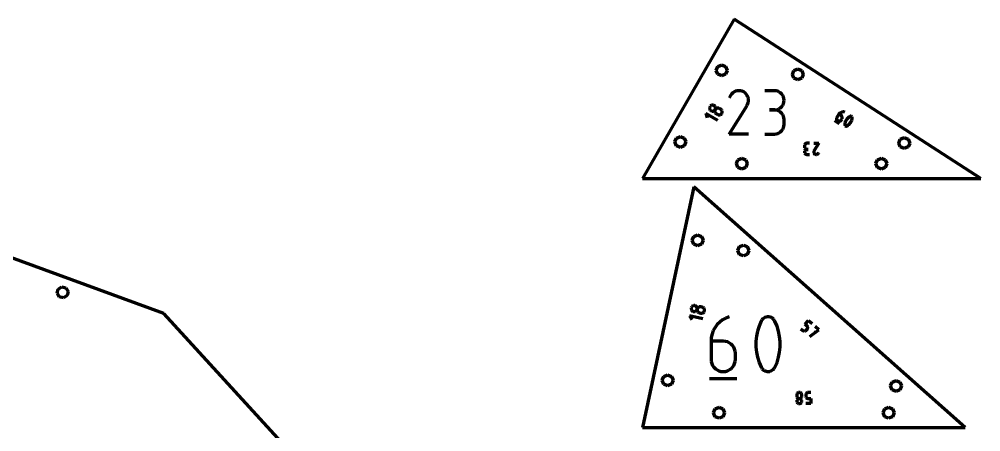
# Model space of a CAD drawing. Header units: inches. Extents: x -100 to 100, y -100 to -26.
# Drawn here: x 85.26 to 99.5, y -91.17 to -85.06 of the extents above; entities that cross this region are included whole.
import ezdxf

# ---------------------------------------------------------------- set-up
doc = ezdxf.new("R2010")
doc.units = ezdxf.units.IN
doc.header["$MEASUREMENT"] = 0
for name, color, linetype, lineweight in [('annotation', 7, 'Continuous', 0), ('boundary', 7, 'Continuous', 0), ('hole', 7, 'Continuous', 0)]:
    doc.layers.add(name, color=color, linetype=linetype, lineweight=lineweight)

msp = doc.modelspace()

# ---------------------------------------------------------------- linework, layer by layer
at = {"layer": 'annotation', "color": 1, "lineweight": 70}
for p, q in [((95.870323, -86.128777), (95.848181, -86.138982)), ((95.893807, -86.122476), (95.870323, -86.128777)), ((95.918091, -86.120221), (95.893807, -86.122476)), ((95.942633, -86.122153), (95.918091, -86.120221)), ((95.96689, -86.128412), (95.942633, -86.122153)), ((95.99032, -86.13914), (95.96689, -86.128412)), ((96.444815, -86.120951), (96.302203, -86.120951)), ((96.470464, -86.123253), (96.444815, -86.120951)), ((96.494598, -86.129888), (96.470464, -86.123253)), ((96.516818, -86.140447), (96.494598, -86.129888)), ((95.79523, -86.191617), (95.776503, -86.227542)), ((95.810092, -86.170543), (95.79523, -86.191617)), ((95.827923, -86.152951), (95.810092, -86.170543)), ((95.848181, -86.138982), (95.827923, -86.152951)), ((96.011275, -86.15402), (95.99032, -86.13914)), ((95.99032, -86.13914), (95.99032, -86.13914)), ((96.028796, -86.171877), (96.011275, -86.15402)), ((96.042727, -86.192162), (96.028796, -86.171877)), ((96.052912, -86.214328), (96.042727, -86.192162)), ((96.059195, -86.237829), (96.052912, -86.214328)), ((96.06142, -86.262117), (96.059195, -86.237829)), ((96.059432, -86.286644), (96.06142, -86.262117)), ((96.53672, -86.154522), (96.516818, -86.140447)), ((96.553904, -86.171705), (96.53672, -86.154522)), ((96.567968, -86.191589), (96.553904, -86.171705)), ((96.57851, -86.213765), (96.567968, -86.191589)), ((96.58513, -86.237825), (96.57851, -86.213765)), ((96.587426, -86.263361), (96.58513, -86.237825)), ((96.58513, -86.289017), (96.587426, -86.263361)), ((96.587426, -86.263361), (96.587426, -86.263361)), ((95.485764, -86.37119), (95.485158, -86.378888)), ((95.485158, -86.378888), (95.485871, -86.38651)), ((95.487734, -86.363589), (95.485764, -86.37119)), ((95.485871, -86.38651), (95.487854, -86.393881)), ((95.491118, -86.35626), (95.487734, -86.363589)), ((95.487854, -86.393881), (95.49106, -86.400827)), ((95.49106, -86.400827), (95.495441, -86.407174)), ((95.495755, -86.349652), (95.491118, -86.35626)), ((95.491118, -86.35626), (95.491118, -86.35626)), ((95.495441, -86.407174), (95.50095, -86.412747)), ((95.501337, -86.344129), (95.495755, -86.349652)), ((95.50095, -86.412747), (95.507539, -86.417372)), ((95.507689, -86.339738), (95.501337, -86.344129)), ((95.514637, -86.336524), (95.507689, -86.339738)), ((95.522007, -86.334536), (95.514637, -86.336524)), ((95.529623, -86.333818), (95.522007, -86.334536)), ((95.537312, -86.334417), (95.529623, -86.333818)), ((95.544898, -86.33638), (95.537312, -86.334417)), ((95.552208, -86.339753), (95.544898, -86.33638)), ((95.552166, -86.417443), (95.558521, -86.413054)), ((95.552208, -86.339753), (95.552208, -86.339753)), ((95.558829, -86.344397), (95.552208, -86.339753)), ((95.558521, -86.413054), (95.564102, -86.407534)), ((95.564363, -86.349986), (95.558829, -86.344397)), ((95.563384, -86.415859), (95.562782, -86.423559)), ((95.565354, -86.408258), (95.563384, -86.415859)), ((95.564102, -86.407534), (95.568738, -86.400929)), ((95.568762, -86.356345), (95.564363, -86.349986)), ((95.568738, -86.400929), (95.565354, -86.408258)), ((95.568738, -86.400929), (95.57212, -86.393602)), ((95.573374, -86.394321), (95.568738, -86.400929)), ((95.568738, -86.400929), (95.568738, -86.400929)), ((95.568738, -86.400929), (95.568738, -86.400929)), ((95.571981, -86.3633), (95.568762, -86.356345)), ((95.573973, -86.370677), (95.571981, -86.3633)), ((95.57212, -86.393602), (95.574089, -86.386002)), ((95.578956, -86.388798), (95.573374, -86.394321)), ((95.574691, -86.378303), (95.573973, -86.370677)), ((95.574089, -86.386002), (95.574691, -86.378303)), ((95.58531, -86.384407), (95.578956, -86.388798)), ((95.592262, -86.381196), (95.58531, -86.384407)), ((95.599639, -86.379212), (95.592262, -86.381196)), ((95.607267, -86.378501), (95.599639, -86.379212)), ((95.614973, -86.37911), (95.607267, -86.378501)), ((95.622584, -86.381087), (95.614973, -86.37911)), ((95.629926, -86.384479), (95.622584, -86.381087)), ((95.64926, -86.395605), (95.629926, -86.384479)), ((95.629926, -86.384479), (95.629926, -86.384479)), ((95.655877, -86.400247), (95.64926, -86.395605)), ((95.661401, -86.40583), (95.655877, -86.400247)), ((95.665786, -86.412181), (95.661401, -86.40583)), ((95.668987, -86.419126), (95.665786, -86.412181)), ((95.7761, -86.762427), (96.039656, -86.338136)), ((96.039656, -86.338136), (96.039971, -86.337746)), ((96.039656, -86.338136), (96.039656, -86.338136)), ((96.039971, -86.337746), (96.040273, -86.337353)), ((96.040273, -86.337353), (96.040564, -86.336953)), ((96.040564, -86.336953), (96.040847, -86.336543)), ((96.040847, -86.336543), (96.041122, -86.33612)), ((96.041122, -86.33612), (96.041392, -86.33568)), ((96.041392, -86.33568), (96.041659, -86.335221)), ((96.041659, -86.335221), (96.041926, -86.334738)), ((96.041926, -86.334738), (96.042193, -86.334229)), ((96.042193, -86.334229), (96.053075, -86.310864)), ((96.042193, -86.334229), (96.042193, -86.334229)), ((96.053075, -86.310864), (96.059432, -86.286644)), ((96.444815, -86.406174), (96.373408, -86.406174)), ((96.373408, -86.406174), (96.444815, -86.406174)), ((96.444815, -86.406174), (96.470464, -86.403871)), ((96.470464, -86.408476), (96.444815, -86.406174)), ((96.444815, -86.406174), (96.444815, -86.406174)), ((96.470464, -86.403871), (96.494598, -86.397233)), ((96.494598, -86.415111), (96.470464, -86.408476)), ((96.494598, -86.397233), (96.516818, -86.386663)), ((96.516818, -86.42567), (96.494598, -86.415111)), ((96.516818, -86.386663), (96.53672, -86.372568)), ((96.53672, -86.372568), (96.553904, -86.35535)), ((96.553904, -86.35535), (96.567968, -86.335416)), ((96.567968, -86.335416), (96.57851, -86.31317)), ((96.57851, -86.31317), (96.58513, -86.289017)), ((95.605626, -86.561058), (95.430856, -86.46048)), ((95.430856, -86.46048), (95.447361, -86.521699)), ((95.507539, -86.417372), (95.507539, -86.417372)), ((95.507539, -86.417372), (95.514881, -86.420764)), ((95.514881, -86.420764), (95.522494, -86.42274)), ((95.522494, -86.42274), (95.530202, -86.423349)), ((95.530202, -86.423349), (95.537833, -86.422638)), ((95.537833, -86.422638), (95.545212, -86.420654)), ((95.545212, -86.420654), (95.552166, -86.417443)), ((95.562782, -86.423559), (95.563499, -86.431184)), ((95.563499, -86.431184), (95.565491, -86.43856)), ((95.565491, -86.43856), (95.568709, -86.445513)), ((95.568709, -86.445513), (95.573107, -86.45187)), ((95.573107, -86.45187), (95.578639, -86.457456)), ((95.578639, -86.457456), (95.585257, -86.462098)), ((95.585257, -86.462098), (95.60459, -86.473225)), ((95.60459, -86.473225), (95.60459, -86.473225)), ((95.60459, -86.473225), (95.611929, -86.476614)), ((95.611929, -86.476614), (95.619532, -86.478585)), ((95.619532, -86.478585), (95.627225, -86.479185)), ((95.627225, -86.479185), (95.634839, -86.478464)), ((95.634839, -86.478464), (95.6422, -86.476469)), ((95.6422, -86.476469), (95.649136, -86.473249)), ((95.649136, -86.473249), (95.655477, -86.468851)), ((95.655477, -86.468851), (95.661048, -86.463325)), ((95.661048, -86.463325), (95.66568, -86.456718)), ((95.66568, -86.456718), (95.669066, -86.449394)), ((95.66568, -86.456718), (95.66568, -86.456718)), ((95.670961, -86.426493), (95.668987, -86.419126)), ((95.669066, -86.449394), (95.671045, -86.4418)), ((95.671661, -86.434108), (95.670961, -86.426493)), ((95.671045, -86.4418), (95.671661, -86.434108)), ((96.53672, -86.439745), (96.516818, -86.42567)), ((96.553904, -86.456929), (96.53672, -86.439745)), ((96.567968, -86.476812), (96.553904, -86.456929)), ((96.57851, -86.498988), (96.567968, -86.476812)), ((96.58513, -86.523048), (96.57851, -86.498988)), ((96.587426, -86.548584), (96.58513, -86.523048)), ((96.587426, -86.619991), (96.587426, -86.548584)), ((96.587426, -86.548584), (96.587426, -86.548584)), ((97.365624, -86.528424), (97.364798, -86.534754)), ((97.364798, -86.534754), (97.365064, -86.541075)), ((97.365064, -86.541075), (97.36639, -86.547242)), ((97.367574, -86.522231), (97.365624, -86.528424)), ((97.36639, -86.547242), (97.368746, -86.55311)), ((97.37068, -86.516319), (97.367574, -86.522231)), ((97.368746, -86.55311), (97.372098, -86.558534)), ((97.400693, -86.469826), (97.37068, -86.516319)), ((97.37068, -86.516319), (97.37068, -86.516319)), ((97.407484, -86.460815), (97.400693, -86.469826)), ((97.431755, -86.489878), (97.400693, -86.469826)), ((97.415356, -86.453027), (97.407484, -86.460815)), ((97.424152, -86.446519), (97.415356, -86.453027)), ((97.433715, -86.441351), (97.424152, -86.446519)), ((97.428698, -86.561688), (97.432805, -86.556423)), ((97.43702, -86.493983), (97.431755, -86.489878)), ((97.432805, -86.556423), (97.442794, -86.540949)), ((97.443889, -86.437582), (97.433715, -86.441351)), ((97.441349, -86.498814), (97.43702, -86.493983)), ((97.44471, -86.504229), (97.441349, -86.498814)), ((97.442794, -86.540949), (97.4459, -86.535041)), ((97.442794, -86.540949), (97.442794, -86.540949)), ((97.454518, -86.435269), (97.443889, -86.437582)), ((97.447072, -86.510084), (97.44471, -86.504229)), ((97.4459, -86.535041), (97.447848, -86.528857)), ((97.448403, -86.516236), (97.447072, -86.510084)), ((97.447848, -86.528857), (97.448673, -86.522541)), ((97.448673, -86.522541), (97.448403, -86.516236)), ((97.465444, -86.434471), (97.454518, -86.435269)), ((97.476512, -86.435247), (97.465444, -86.434471)), ((97.487564, -86.437655), (97.476512, -86.435247)), ((97.487564, -86.437655), (97.487564, -86.437655)), ((97.505953, -86.558254), (97.498641, -86.572523)), ((97.514637, -86.544803), (97.505953, -86.558254)), ((97.524625, -86.532272), (97.514637, -86.544803)), ((97.535852, -86.520765), (97.524625, -86.532272)), ((97.548249, -86.510385), (97.535852, -86.520765)), ((97.561751, -86.501237), (97.548249, -86.510385)), ((97.565495, -86.4994), (97.561751, -86.501237)), ((97.561751, -86.501237), (97.561751, -86.501237)), ((97.569398, -86.498294), (97.565495, -86.4994)), ((97.573368, -86.497895), (97.569398, -86.498294)), ((97.577315, -86.498181), (97.573368, -86.497895)), ((97.581148, -86.499128), (97.577315, -86.498181)), ((97.584778, -86.500712), (97.581148, -86.499128)), ((97.583756, -86.570513), (97.589616, -86.555524)), ((97.588114, -86.50291), (97.584778, -86.500712)), ((97.591064, -86.5057), (97.588114, -86.50291)), ((97.589616, -86.555524), (97.593963, -86.53992)), ((97.59354, -86.509057), (97.591064, -86.5057)), ((97.594369, -86.510526), (97.59354, -86.509057)), ((97.59354, -86.509057), (97.59354, -86.509057)), ((97.593963, -86.53992), (97.596732, -86.523806)), ((97.595084, -86.51206), (97.594369, -86.510526)), ((97.595683, -86.51365), (97.595084, -86.51206)), ((97.596164, -86.515285), (97.595683, -86.51365)), ((97.596525, -86.516956), (97.596164, -86.515285)), ((97.596765, -86.518654), (97.596525, -86.516956)), ((97.596732, -86.523806), (97.59687, -86.522089)), ((97.596732, -86.523806), (97.596732, -86.523806)), ((97.59688, -86.520368), (97.596765, -86.518654)), ((97.59687, -86.522089), (97.59688, -86.520368)), ((96.553904, -86.711663), (96.567968, -86.691781)), ((96.567968, -86.691781), (96.57851, -86.669603)), ((96.57851, -86.669603), (96.58513, -86.645538)), ((96.58513, -86.645538), (96.587426, -86.619991)), ((97.335427, -86.562391), (97.405368, -86.60754)), ((97.372098, -86.558534), (97.376416, -86.563369)), ((97.376416, -86.563369), (97.381668, -86.567469)), ((97.381668, -86.567469), (97.381668, -86.567469)), ((97.381668, -86.567469), (97.387578, -86.570574)), ((97.387578, -86.570574), (97.393768, -86.572522)), ((97.393768, -86.572522), (97.400093, -86.573346)), ((97.400093, -86.573346), (97.406409, -86.573075)), ((97.406409, -86.573075), (97.412571, -86.571743)), ((97.412571, -86.571743), (97.418437, -86.569379)), ((97.418437, -86.569379), (97.42386, -86.566018)), ((97.42386, -86.566018), (97.428698, -86.561688)), ((97.485464, -86.620912), (97.485452, -86.622622)), ((97.485452, -86.622622), (97.485566, -86.624325)), ((97.485603, -86.619198), (97.485464, -86.620912)), ((97.485566, -86.624325), (97.485805, -86.626014)), ((97.4884, -86.603098), (97.485603, -86.619198)), ((97.485603, -86.619198), (97.485603, -86.619198)), ((97.485805, -86.626014), (97.486169, -86.627682)), ((97.486169, -86.627682), (97.486655, -86.629325)), ((97.486655, -86.629325), (97.487264, -86.630937)), ((97.487264, -86.630937), (97.487995, -86.632511)), ((97.487995, -86.632511), (97.488846, -86.634043)), ((97.492768, -86.587506), (97.4884, -86.603098)), ((97.488846, -86.634043), (97.488846, -86.634043)), ((97.488846, -86.634043), (97.491313, -86.637357)), ((97.491313, -86.637357), (97.494257, -86.640113)), ((97.498641, -86.572523), (97.492768, -86.587506)), ((97.494257, -86.640113), (97.497588, -86.642287)), ((97.497588, -86.642287), (97.501215, -86.643855)), ((97.501215, -86.643855), (97.505046, -86.644794)), ((97.505046, -86.644794), (97.508989, -86.645078)), ((97.508989, -86.645078), (97.512954, -86.644685)), ((97.512954, -86.644685), (97.51685, -86.643589)), ((97.51685, -86.643589), (97.520584, -86.641767)), ((97.520584, -86.641767), (97.534114, -86.632633)), ((97.520584, -86.641767), (97.520584, -86.641767)), ((97.534114, -86.632633), (97.546532, -86.622264)), ((97.546532, -86.622264), (97.557772, -86.610765)), ((97.557772, -86.610765), (97.567768, -86.598237)), ((97.567768, -86.598237), (97.576451, -86.584786)), ((97.576451, -86.584786), (97.583756, -86.570513)), ((96.061323, -86.762427), (95.7761, -86.762427)), ((96.302203, -86.762401), (96.444815, -86.762401)), ((96.444815, -86.762401), (96.470464, -86.7601)), ((96.444815, -86.762401), (96.444815, -86.762401)), ((96.470464, -86.7601), (96.494598, -86.753469)), ((96.494598, -86.753469), (96.516818, -86.742914)), ((96.516818, -86.742914), (96.53672, -86.728843)), ((96.53672, -86.728843), (96.553904, -86.711663)), ((96.890966, -86.928952), (96.890372, -86.935564)), ((96.890372, -86.935564), (96.890372, -86.954045)), ((96.890372, -86.954045), (96.890372, -86.954045)), ((96.890372, -86.954045), (96.890966, -86.960654)), ((96.89268, -86.922723), (96.890966, -86.928952)), ((96.890966, -86.960654), (96.89268, -86.966881)), ((96.895408, -86.916983), (96.89268, -86.922723)), ((96.89268, -86.966881), (96.895408, -86.972621)), ((96.899048, -86.911837), (96.895408, -86.916983)), ((96.895408, -86.972621), (96.899048, -86.977767)), ((96.903496, -86.90739), (96.899048, -86.911837)), ((96.899048, -86.977767), (96.903496, -86.982215)), ((96.908647, -86.903748), (96.903496, -86.90739)), ((96.903496, -86.982215), (96.908647, -86.985858)), ((96.914398, -86.901017), (96.908647, -86.903748)), ((96.920644, -86.8993), (96.914398, -86.901017)), ((96.927283, -86.898705), (96.920644, -86.8993)), ((96.964193, -86.898705), (96.927283, -86.898705)), ((96.927283, -86.898705), (96.927283, -86.898705)), ((97.026538, -86.898698), (97.100359, -86.898698)), ((97.100359, -86.898698), (97.032146, -87.008513)), ((96.890966, -87.021226), (96.890372, -87.027867)), ((96.890372, -87.027867), (96.890372, -87.027867)), ((96.890372, -87.027867), (96.890966, -87.034476)), ((96.89268, -87.014975), (96.890966, -87.021226)), ((96.890966, -87.034476), (96.89268, -87.040703)), ((96.895408, -87.009217), (96.89268, -87.014975)), ((96.89268, -87.040703), (96.895408, -87.046443)), ((96.899048, -87.004058), (96.895408, -87.009217)), ((96.895408, -87.046443), (96.899048, -87.051589)), ((96.903496, -86.999602), (96.899048, -87.004058)), ((96.899048, -87.051589), (96.903496, -87.056036)), ((96.908647, -86.995953), (96.903496, -86.999602)), ((96.903496, -87.056036), (96.908647, -87.059679)), ((96.908647, -86.985858), (96.914398, -86.988591)), ((96.914398, -86.993218), (96.908647, -86.995953)), ((96.908647, -87.059679), (96.914398, -87.062412)), ((96.914398, -86.988591), (96.920644, -86.990308)), ((96.920644, -86.9915), (96.914398, -86.993218)), ((96.914398, -87.062412), (96.920644, -87.064129)), ((96.920644, -86.990308), (96.927283, -86.990904)), ((96.927283, -86.990904), (96.920644, -86.9915)), ((96.920644, -87.064129), (96.927283, -87.064725)), ((96.927283, -86.990904), (96.945764, -86.990904)), ((96.945764, -86.990904), (96.927283, -86.990904)), ((96.927283, -86.990904), (96.927283, -86.990904)), ((96.927283, -87.064725), (96.964193, -87.064725)), ((97.027027, -87.02184), (97.026513, -87.028188)), ((97.026513, -87.028188), (97.027089, -87.034475)), ((97.028673, -87.015572), (97.027027, -87.02184)), ((97.027089, -87.034475), (97.028715, -87.040557)), ((97.031489, -87.009524), (97.028673, -87.015572)), ((97.028715, -87.040557), (97.031351, -87.046294)), ((97.031351, -87.046294), (97.034957, -87.051544)), ((97.031558, -87.009393), (97.031489, -87.009524)), ((97.031489, -87.009524), (97.031489, -87.009524)), ((97.031627, -87.009268), (97.031558, -87.009393)), ((97.031697, -87.009149), (97.031627, -87.009268)), ((97.031766, -87.009035), (97.031697, -87.009149)), ((97.031838, -87.008926), (97.031766, -87.009035)), ((97.031911, -87.008819), (97.031838, -87.008926)), ((97.031986, -87.008716), (97.031911, -87.008819)), ((97.032064, -87.008614), (97.031986, -87.008716)), ((97.032146, -87.008513), (97.032064, -87.008614)), ((97.032146, -87.008513), (97.032146, -87.008513)), ((97.034957, -87.051544), (97.039491, -87.056166)), ((97.039491, -87.056166), (97.044915, -87.060017)), ((97.044915, -87.060017), (97.044915, -87.060017)), ((97.044915, -87.060017), (97.050979, -87.062794)), ((97.050979, -87.062794), (97.057257, -87.064414)), ((97.057257, -87.064414), (97.063609, -87.064914)), ((97.063609, -87.064914), (97.069894, -87.06433)), ((97.069894, -87.06433), (97.075973, -87.0627)), ((97.075973, -87.0627), (97.081703, -87.060058)), ((97.081703, -87.060058), (97.086947, -87.056443)), ((97.086947, -87.056443), (97.091562, -87.05189)), ((97.091562, -87.05189), (97.095408, -87.046435)), ((97.095408, -87.046435), (97.100255, -87.037137)), ((95.213733, -89.339658), (95.212761, -89.347671)), ((95.212761, -89.347671), (95.213216, -89.35551)), ((95.213216, -89.35551), (95.215001, -89.363023)), ((95.21612, -89.331946), (95.213733, -89.339658)), ((95.213733, -89.339658), (95.213733, -89.339658)), ((95.215001, -89.363023), (95.218018, -89.370059)), ((95.219738, -89.324977), (95.21612, -89.331946)), ((95.218018, -89.370059), (95.222166, -89.376467)), ((95.224438, -89.318849), (95.219738, -89.324977)), ((95.222166, -89.376467), (95.227348, -89.382095)), ((95.230065, -89.31366), (95.224438, -89.318849)), ((95.227348, -89.382095), (95.233464, -89.386792)), ((95.23647, -89.309507), (95.230065, -89.31366)), ((95.233464, -89.386792), (95.240417, -89.390407)), ((95.243499, -89.306487), (95.23647, -89.309507)), ((95.240417, -89.390407), (95.248107, -89.392788)), ((95.251, -89.304699), (95.243499, -89.306487)), ((95.248107, -89.392788), (95.248107, -89.392788)), ((95.248107, -89.392788), (95.256136, -89.393764)), ((95.258823, -89.304241), (95.251, -89.304699)), ((95.256136, -89.393764), (95.263987, -89.39331)), ((95.266815, -89.305209), (95.258823, -89.304241)), ((95.263987, -89.39331), (95.271511, -89.391526)), ((95.266815, -89.305209), (95.266815, -89.305209)), ((95.274542, -89.307599), (95.266815, -89.305209)), ((95.271511, -89.391526), (95.278556, -89.388508)), ((95.281523, -89.311221), (95.274542, -89.307599)), ((95.278556, -89.388508), (95.284971, -89.384356)), ((95.287661, -89.315924), (95.281523, -89.311221)), ((95.284971, -89.384356), (95.290605, -89.379168)), ((95.292858, -89.321556), (95.287661, -89.315924)), ((95.290605, -89.379168), (95.295307, -89.373041)), ((95.297016, -89.327967), (95.292858, -89.321556)), ((95.295307, -89.373041), (95.298927, -89.366074)), ((95.300039, -89.335005), (95.297016, -89.327967)), ((95.298927, -89.366074), (95.301312, -89.358366)), ((95.301827, -89.342518), (95.300039, -89.335005)), ((95.301312, -89.358366), (95.30034, -89.36638)), ((95.30034, -89.36638), (95.300797, -89.374219)), ((95.300797, -89.374219), (95.302585, -89.381732)), ((95.301312, -89.358366), (95.302284, -89.350355)), ((95.303699, -89.350654), (95.301312, -89.358366)), ((95.301312, -89.358366), (95.301312, -89.358366)), ((95.301312, -89.358366), (95.301312, -89.358366)), ((95.302284, -89.350355), (95.301827, -89.342518)), ((95.302585, -89.381732), (95.305607, -89.38877)), ((95.307318, -89.343686), (95.303699, -89.350654)), ((95.305607, -89.38877), (95.309764, -89.395179)), ((95.312018, -89.337558), (95.307318, -89.343686)), ((95.309764, -89.395179), (95.31496, -89.40081)), ((95.31765, -89.332369), (95.312018, -89.337558)), ((95.31496, -89.40081), (95.321096, -89.405511)), ((95.324063, -89.328218), (95.31765, -89.332369)), ((95.321096, -89.405511), (95.328074, -89.409132)), ((95.331105, -89.325201), (95.324063, -89.328218)), ((95.338627, -89.323418), (95.331105, -89.325201)), ((95.346477, -89.322965), (95.338627, -89.323418)), ((95.354506, -89.323941), (95.346477, -89.322965)), ((95.37632, -89.328601), (95.354506, -89.323941)), ((95.354506, -89.323941), (95.354506, -89.323941)), ((95.384043, -89.33099), (95.37632, -89.328601)), ((95.391012, -89.334609), (95.384043, -89.33099)), ((95.397134, -89.339309), (95.391012, -89.334609)), ((95.394404, -89.407733), (95.400018, -89.40254)), ((95.402311, -89.344937), (95.397134, -89.339309)), ((95.400018, -89.40254), (95.404704, -89.39641)), ((95.406449, -89.351344), (95.402311, -89.344937)), ((95.404704, -89.39641), (95.408312, -89.389441)), ((95.409452, -89.358377), (95.406449, -89.351344)), ((95.408312, -89.389441), (95.410694, -89.381731)), ((95.411224, -89.365887), (95.409452, -89.358377)), ((95.410694, -89.381731), (95.41167, -89.373722)), ((95.410694, -89.381731), (95.410694, -89.381731)), ((95.41167, -89.373722), (95.411224, -89.365887)), ((95.385538, -89.499462), (95.188343, -89.457338)), ((95.188343, -89.457338), (95.22283, -89.510544)), ((95.328074, -89.409132), (95.335797, -89.41152)), ((95.335797, -89.41152), (95.357612, -89.41618)), ((95.357612, -89.41618), (95.357612, -89.41618)), ((95.357612, -89.41618), (95.365636, -89.417155)), ((95.365636, -89.417155), (95.373477, -89.416699)), ((95.373477, -89.416699), (95.380984, -89.414911)), ((95.380984, -89.414911), (95.388009, -89.411889)), ((95.388009, -89.411889), (95.394404, -89.407733)), ((95.677687, -89.515839), (95.63503, -89.548007)), ((95.725085, -89.489745), (95.677687, -89.515839)), ((95.776738, -89.470378), (95.725085, -89.489745)), ((95.776738, -89.470378), (95.776738, -89.470378)), ((96.248866, -89.534672), (96.217742, -89.607866)), ((96.259348, -89.517242), (96.248866, -89.534672)), ((96.248866, -89.534672), (96.248866, -89.534672)), ((96.27241, -89.502389), (96.259348, -89.517242)), ((96.287622, -89.490255), (96.27241, -89.502389)), ((96.304549, -89.480986), (96.287622, -89.490255)), ((96.32276, -89.474725), (96.304549, -89.480986)), ((96.341822, -89.471615), (96.32276, -89.474725)), ((96.361303, -89.471801), (96.341822, -89.471615)), ((96.38077, -89.475425), (96.361303, -89.471801)), ((96.399791, -89.482633), (96.38077, -89.475425)), ((96.407073, -89.486459), (96.399791, -89.482633)), ((96.399791, -89.482633), (96.399791, -89.482633)), ((96.41406, -89.490854), (96.407073, -89.486459)), ((96.420719, -89.495783), (96.41406, -89.490854)), ((96.427016, -89.501211), (96.420719, -89.495783)), ((96.432917, -89.507104), (96.427016, -89.501211)), ((96.438388, -89.513426), (96.432917, -89.507104)), ((96.443395, -89.520142), (96.438388, -89.513426)), ((96.447904, -89.527219), (96.443395, -89.520142)), ((96.451881, -89.534621), (96.447904, -89.527219)), ((96.483157, -89.607966), (96.451881, -89.534621)), ((96.451881, -89.534621), (96.451881, -89.534621)), ((96.898614, -89.578756), (96.947745, -89.523426)), ((96.947745, -89.523426), (97.002927, -89.572426)), ((95.540371, -89.674417), (95.521544, -89.724343)), ((95.565885, -89.62795), (95.540371, -89.674417)), ((95.5976, -89.585596), (95.565885, -89.62795)), ((95.63503, -89.548007), (95.5976, -89.585596)), ((96.194398, -89.683182), (96.178835, -89.76002)), ((96.217742, -89.607866), (96.194398, -89.683182)), ((96.506614, -89.683395), (96.483157, -89.607966)), ((96.522252, -89.760308), (96.506614, -89.683395)), ((96.837415, -89.647675), (96.865006, -89.672175)), ((96.865006, -89.672175), (96.865006, -89.672175)), ((96.865006, -89.672175), (96.870354, -89.676127)), ((96.870354, -89.676127), (96.876157, -89.678985)), ((96.876157, -89.678985), (96.882269, -89.680757)), ((96.882269, -89.680757), (96.888542, -89.681451)), ((96.888542, -89.681451), (96.894826, -89.681076)), ((96.894826, -89.681076), (96.900975, -89.679641)), ((96.926205, -89.603256), (96.898614, -89.578756)), ((96.900975, -89.679641), (96.906839, -89.677153)), ((96.906839, -89.677153), (96.912272, -89.673621)), ((96.912272, -89.673621), (96.917125, -89.669053)), ((96.917125, -89.669053), (96.92933, -89.655308)), ((96.930765, -89.608098), (96.926205, -89.603256)), ((96.92933, -89.655308), (96.93329, -89.649952)), ((96.92933, -89.655308), (96.92933, -89.655308)), ((96.934296, -89.613518), (96.930765, -89.608098)), ((96.93329, -89.649952), (96.93615, -89.644147)), ((96.936787, -89.619368), (96.934296, -89.613518)), ((96.93615, -89.644147), (96.937919, -89.638039)), ((96.938228, -89.625503), (96.936787, -89.619368)), ((96.937919, -89.638039), (96.938609, -89.631775)), ((96.938609, -89.631775), (96.938228, -89.625503)), ((96.966817, -89.76258), (97.104769, -89.662859)), ((97.104769, -89.662859), (97.049516, -89.613796)), ((95.509891, -89.777074), (95.505898, -89.831956)), ((95.505898, -89.831956), (95.505898, -90.101828)), ((95.686204, -89.831956), (95.505898, -89.831956)), ((95.521544, -89.724343), (95.509891, -89.777074)), ((95.718632, -89.83485), (95.686204, -89.831956)), ((96.178835, -89.76002), (96.171054, -89.83778)), ((96.530071, -89.838106), (96.522252, -89.760308)), ((97.055637, -89.718189), (97.028015, -89.693661)), ((95.749146, -89.843196), (95.718632, -89.83485)), ((95.777238, -89.856491), (95.749146, -89.843196)), ((95.8024, -89.874232), (95.777238, -89.856491)), ((95.824126, -89.895916), (95.8024, -89.874232)), ((95.841907, -89.921038), (95.824126, -89.895916)), ((95.855236, -89.949096), (95.841907, -89.921038)), ((95.863606, -89.979587), (95.855236, -89.949096)), ((96.171054, -89.83778), (96.171054, -89.915861)), ((96.171054, -89.915861), (96.178835, -89.993662)), ((96.522252, -89.993951), (96.530071, -89.916187)), ((96.530071, -89.916187), (96.530071, -89.838106)), ((95.505898, -90.101828), (95.505898, -90.101828)), ((95.505898, -90.101828), (95.50881, -90.134263)), ((95.866509, -90.012006), (95.863606, -89.979587)), ((95.863606, -90.134263), (95.866509, -90.101828)), ((95.866509, -90.101828), (95.866509, -90.012006)), ((95.866509, -90.012006), (95.866509, -90.012006)), ((96.178835, -89.993662), (96.194398, -90.070583)), ((96.194398, -90.070583), (96.217742, -90.146024)), ((96.483157, -90.146124), (96.506614, -90.070796)), ((96.506614, -90.070796), (96.522252, -89.993951)), ((95.50881, -90.134263), (95.5172, -90.164796)), ((95.5172, -90.164796), (95.530557, -90.192915)), ((95.530557, -90.192915), (95.548365, -90.218109)), ((95.548365, -90.218109), (95.570112, -90.239869)), ((95.570112, -90.239869), (95.595283, -90.257682)), ((95.595283, -90.257682), (95.623364, -90.271038)), ((95.749146, -90.271038), (95.777238, -90.257682)), ((95.777238, -90.257682), (95.8024, -90.239869)), ((95.8024, -90.239869), (95.824126, -90.218109)), ((95.824126, -90.218109), (95.841907, -90.192915)), ((95.841907, -90.192915), (95.855236, -90.164796)), ((95.855236, -90.164796), (95.863606, -90.134263)), ((96.217742, -90.146024), (96.248866, -90.219383)), ((96.248866, -90.219383), (96.248866, -90.219383)), ((96.248866, -90.219383), (96.252829, -90.226771)), ((96.252829, -90.226771), (96.257305, -90.233812)), ((96.257305, -90.233812), (96.262275, -90.240486)), ((96.262275, -90.240486), (96.26772, -90.246772)), ((96.26772, -90.246772), (96.273622, -90.252648)), ((96.273622, -90.252648), (96.279961, -90.258093)), ((96.279961, -90.258093), (96.286719, -90.263085)), ((96.413132, -90.263566), (96.428337, -90.251466)), ((96.428337, -90.251466), (96.441399, -90.236674)), ((96.441399, -90.236674), (96.451881, -90.219332)), ((96.451881, -90.219332), (96.483157, -90.146124)), ((96.451881, -90.219332), (96.451881, -90.219332)), ((95.483316, -90.383831), (95.889295, -90.383831)), ((95.623364, -90.271038), (95.653842, -90.279427)), ((95.653842, -90.279427), (95.686204, -90.282336)), ((95.686204, -90.282336), (95.718632, -90.279427)), ((95.686204, -90.282336), (95.686204, -90.282336)), ((95.718632, -90.279427), (95.749146, -90.271038)), ((96.286719, -90.263085), (96.293877, -90.267604)), ((96.293877, -90.267604), (96.301415, -90.271626)), ((96.301415, -90.271626), (96.301415, -90.271626)), ((96.301415, -90.271626), (96.320286, -90.278681)), ((96.320286, -90.278681), (96.33964, -90.282186)), ((96.33964, -90.282186), (96.359039, -90.282284)), ((96.359039, -90.282284), (96.378045, -90.279118)), ((96.378045, -90.279118), (96.396222, -90.272831)), ((96.396222, -90.272831), (96.413132, -90.263566)), ((96.776164, -90.621577), (96.775568, -90.628215)), ((96.775568, -90.628215), (96.775568, -90.646604)), ((96.775568, -90.646604), (96.775568, -90.646604)), ((96.775568, -90.646604), (96.776164, -90.653245)), ((96.777882, -90.615335), (96.776164, -90.621577)), ((96.776164, -90.653245), (96.777881, -90.659496)), ((96.777881, -90.659496), (96.780614, -90.665253)), ((96.780616, -90.60959), (96.777882, -90.615335)), ((96.780614, -90.665253), (96.784259, -90.670412)), ((96.784262, -90.604446), (96.780616, -90.60959)), ((96.784259, -90.670412), (96.78871, -90.674867)), ((96.788715, -90.600007), (96.784262, -90.604446)), ((96.78871, -90.674867), (96.793864, -90.678514)), ((96.793868, -90.596375), (96.788715, -90.600007)), ((96.793864, -90.678514), (96.799613, -90.681248)), ((96.799618, -90.593653), (96.793868, -90.596375)), ((96.799618, -90.685876), (96.793868, -90.688612)), ((96.799613, -90.681248), (96.805855, -90.682966)), ((96.805858, -90.591944), (96.799618, -90.593653)), ((96.805858, -90.684157), (96.799618, -90.685876)), ((96.805855, -90.682966), (96.812483, -90.683561)), ((96.812483, -90.591352), (96.805858, -90.591944)), ((96.812483, -90.683561), (96.805858, -90.684157)), ((96.819109, -90.591944), (96.812483, -90.591352)), ((96.812483, -90.591352), (96.812483, -90.591352)), ((96.812483, -90.683561), (96.819111, -90.682965)), ((96.812483, -90.683561), (96.812483, -90.683561)), ((96.819109, -90.684157), (96.812483, -90.683561)), ((96.812483, -90.683561), (96.812483, -90.683561)), ((96.825349, -90.593653), (96.819109, -90.591944)), ((96.825349, -90.685876), (96.819109, -90.684157)), ((96.819111, -90.682965), (96.825353, -90.681247)), ((96.831098, -90.596375), (96.825349, -90.593653)), ((96.831098, -90.688612), (96.825349, -90.685876)), ((96.825353, -90.681247), (96.831103, -90.678511)), ((96.836252, -90.600007), (96.831098, -90.596375)), ((96.831103, -90.678511), (96.836256, -90.674863)), ((96.840704, -90.604446), (96.836252, -90.600007)), ((96.836256, -90.674863), (96.840707, -90.670407)), ((96.84435, -90.60959), (96.840704, -90.604446)), ((96.840707, -90.670407), (96.844352, -90.665249)), ((96.847084, -90.615335), (96.84435, -90.60959)), ((96.844352, -90.665249), (96.847086, -90.659492)), ((96.848802, -90.621577), (96.847084, -90.615335)), ((96.847086, -90.659492), (96.848803, -90.653242)), ((96.849398, -90.628215), (96.848802, -90.621577)), ((96.848803, -90.653242), (96.849398, -90.646604)), ((96.849398, -90.628215), (96.849398, -90.628215)), ((96.849398, -90.646604), (96.849398, -90.628215)), ((96.912334, -90.621673), (96.911738, -90.628314)), ((96.911738, -90.628314), (96.911738, -90.646703)), ((96.911738, -90.646703), (96.911738, -90.646703)), ((96.911738, -90.646703), (96.912333, -90.653341)), ((96.912333, -90.653341), (96.91405, -90.659583)), ((96.914052, -90.615422), (96.912334, -90.621673)), ((96.91405, -90.659583), (96.916784, -90.665328)), ((96.916786, -90.609665), (96.914052, -90.615422)), ((96.916784, -90.665328), (96.920429, -90.670471)), ((96.920432, -90.604506), (96.916786, -90.609665)), ((96.920429, -90.670471), (96.92488, -90.674911)), ((96.924884, -90.600051), (96.920432, -90.604506)), ((96.92488, -90.674911), (96.930033, -90.678543)), ((96.930038, -90.596404), (96.924884, -90.600051)), ((96.930033, -90.678543), (96.935783, -90.681265)), ((96.935787, -90.59367), (96.930038, -90.596404)), ((96.935783, -90.681265), (96.942025, -90.682974)), ((96.942027, -90.591952), (96.935787, -90.59367)), ((96.942025, -90.682974), (96.948653, -90.683566)), ((96.948653, -90.591357), (96.942027, -90.591952)), ((96.985568, -90.591357), (96.948653, -90.591357)), ((96.948653, -90.591357), (96.948653, -90.591357)), ((96.948653, -90.683566), (96.985568, -90.683566)), ((96.985568, -90.683566), (96.985568, -90.757595)), ((96.776164, -90.713887), (96.775568, -90.720529)), ((96.775568, -90.720529), (96.775568, -90.720529)), ((96.775568, -90.720529), (96.776164, -90.727139)), ((96.777882, -90.707635), (96.776164, -90.713887)), ((96.776164, -90.727139), (96.777881, -90.733367)), ((96.777881, -90.733367), (96.780614, -90.739107)), ((96.780616, -90.701877), (96.777882, -90.707635)), ((96.780614, -90.739107), (96.784259, -90.744254)), ((96.784262, -90.696717), (96.780616, -90.701877)), ((96.784259, -90.744254), (96.78871, -90.748702)), ((96.788715, -90.69226), (96.784262, -90.696717)), ((96.78871, -90.748702), (96.793864, -90.752345)), ((96.793868, -90.688612), (96.788715, -90.69226)), ((96.793864, -90.752345), (96.799613, -90.755078)), ((96.799613, -90.755078), (96.805855, -90.756796)), ((96.805855, -90.756796), (96.812483, -90.757392)), ((96.812483, -90.757392), (96.819111, -90.756796)), ((96.812483, -90.757392), (96.812483, -90.757392)), ((96.819111, -90.756796), (96.825353, -90.755078)), ((96.825353, -90.755078), (96.831103, -90.752345)), ((96.836252, -90.69226), (96.831098, -90.688612)), ((96.831103, -90.752345), (96.836256, -90.748702)), ((96.840704, -90.696717), (96.836252, -90.69226)), ((96.836256, -90.748702), (96.840707, -90.744254)), ((96.84435, -90.701877), (96.840704, -90.696717)), ((96.840707, -90.744254), (96.844352, -90.739107)), ((96.847084, -90.707635), (96.84435, -90.701877)), ((96.844352, -90.739107), (96.847086, -90.733367)), ((96.848802, -90.713887), (96.847084, -90.707635)), ((96.847086, -90.733367), (96.848803, -90.727139)), ((96.849398, -90.720529), (96.848802, -90.713887)), ((96.848803, -90.727139), (96.849398, -90.720529)), ((96.849398, -90.720529), (96.849398, -90.720529)), ((96.985568, -90.757595), (96.911738, -90.757595))]:
    msp.add_line(p, q, dxfattribs=at)
at = {"layer": 'boundary', "color": 5, "lineweight": 70}
for p, q in [((95.847532, -85.061451), (94.490613, -87.419309)), ((99.500089, -87.419309), (95.847532, -85.061451)), ((87.40559, -89.422995), (80.282432, -86.819359)), ((94.490613, -87.419309), (99.500089, -87.419309)), ((95.252722, -87.544309), (94.490613, -91.111976)), ((99.270481, -91.111976), (95.252722, -87.544309)), ((94.365613, -97.023751), (87.40559, -89.422995)), ((94.490613, -91.111976), (99.270481, -91.111976))]:
    msp.add_line(p, q, dxfattribs=at)
at = {"layer": 'hole', "color": 5, "lineweight": 70}
for p, q in [((95.582795, -85.818972), (95.606572, -85.761569)), ((95.606572, -85.876374), (95.582795, -85.818972)), ((95.606572, -85.761569), (95.663975, -85.737792)), ((95.663975, -85.737792), (95.721377, -85.761569)), ((95.721377, -85.761569), (95.745154, -85.818972)), ((95.745154, -85.818972), (95.721377, -85.876374)), ((96.710137, -85.878993), (96.733914, -85.821591)), ((96.733914, -85.821591), (96.791317, -85.797814)), ((96.791317, -85.797814), (96.848719, -85.821591)), ((96.848719, -85.821591), (96.872496, -85.878993)), ((95.663975, -85.900151), (95.606572, -85.876374)), ((95.721377, -85.876374), (95.663975, -85.900151)), ((96.733914, -85.936396), (96.710137, -85.878993)), ((96.791317, -85.960173), (96.733914, -85.936396)), ((96.848719, -85.936396), (96.791317, -85.960173)), ((96.872496, -85.878993), (96.848719, -85.936396)), ((94.972182, -86.880008), (94.995959, -86.822605)), ((94.995959, -86.822605), (95.053361, -86.798828)), ((95.053361, -86.798828), (95.110764, -86.822605)), ((95.110764, -86.822605), (95.134541, -86.880008)), ((98.285303, -86.89582), (98.30908, -86.838417)), ((98.30908, -86.838417), (98.366482, -86.81464)), ((98.366482, -86.81464), (98.423885, -86.838417)), ((98.423885, -86.838417), (98.447661, -86.89582)), ((94.995959, -86.93741), (94.972182, -86.880008)), ((95.053361, -86.961187), (94.995959, -86.93741)), ((95.110764, -86.93741), (95.053361, -86.961187)), ((95.134541, -86.880008), (95.110764, -86.93741)), ((98.30908, -86.953222), (98.285303, -86.89582)), ((98.366482, -86.976999), (98.30908, -86.953222)), ((98.423885, -86.953222), (98.366482, -86.976999)), ((98.447661, -86.89582), (98.423885, -86.953222)), ((95.904744, -87.143156), (95.962147, -87.119379)), ((95.962147, -87.119379), (96.019549, -87.143156)), ((97.971153, -87.143156), (98.028556, -87.119379)), ((98.028556, -87.119379), (98.085958, -87.143156)), ((95.880967, -87.200559), (95.904744, -87.143156)), ((95.904744, -87.257961), (95.880967, -87.200559)), ((95.962147, -87.281738), (95.904744, -87.257961)), ((96.019549, -87.257961), (95.962147, -87.281738)), ((96.019549, -87.143156), (96.043326, -87.200559)), ((96.043326, -87.200559), (96.019549, -87.257961)), ((97.947376, -87.200559), (97.971153, -87.143156)), ((97.971153, -87.257961), (97.947376, -87.200559)), ((98.028556, -87.281738), (97.971153, -87.257961)), ((98.085958, -87.257961), (98.028556, -87.281738)), ((98.085958, -87.143156), (98.109735, -87.200559)), ((98.109735, -87.200559), (98.085958, -87.257961)), ((95.249676, -88.279584), (95.307079, -88.255807)), ((95.307079, -88.255807), (95.364481, -88.279584)), ((95.225899, -88.336987), (95.249676, -88.279584)), ((95.249676, -88.394389), (95.225899, -88.336987)), ((95.307079, -88.418166), (95.249676, -88.394389)), ((95.364481, -88.394389), (95.307079, -88.418166)), ((95.364481, -88.279584), (95.388258, -88.336987)), ((95.388258, -88.336987), (95.364481, -88.394389)), ((95.928958, -88.430904), (95.986361, -88.407127)), ((95.986361, -88.407127), (96.043763, -88.430904)), ((95.905181, -88.488306), (95.928958, -88.430904)), ((95.928958, -88.545709), (95.905181, -88.488306)), ((95.986361, -88.569485), (95.928958, -88.545709)), ((96.043763, -88.545709), (95.986361, -88.569485)), ((96.043763, -88.430904), (96.06754, -88.488306)), ((96.06754, -88.488306), (96.043763, -88.545709)), ((85.825519, -89.119359), (85.840824, -89.059141)), ((85.857278, -89.172761), (85.825519, -89.119359)), ((85.840824, -89.059141), (85.894226, -89.027382)), ((85.894226, -89.027382), (85.954443, -89.042686)), ((85.954443, -89.042686), (85.986202, -89.096088)), ((85.986202, -89.096088), (85.970898, -89.156306)), ((85.917496, -89.188065), (85.857278, -89.172761)), ((85.970898, -89.156306), (85.917496, -89.188065)), ((94.782924, -90.410693), (94.806701, -90.35329)), ((94.806701, -90.35329), (94.864103, -90.329513)), ((94.864103, -90.329513), (94.921506, -90.35329)), ((94.921506, -90.35329), (94.945283, -90.410693)), ((94.806701, -90.468095), (94.782924, -90.410693)), ((94.864103, -90.491872), (94.806701, -90.468095)), ((94.921506, -90.468095), (94.864103, -90.491872)), ((94.945283, -90.410693), (94.921506, -90.468095)), ((98.165171, -90.495119), (98.188948, -90.437716)), ((98.188948, -90.552521), (98.165171, -90.495119)), ((98.188948, -90.437716), (98.24635, -90.413939)), ((98.24635, -90.413939), (98.303753, -90.437716)), ((98.303753, -90.437716), (98.32753, -90.495119)), ((98.32753, -90.495119), (98.303753, -90.552521)), ((98.24635, -90.576298), (98.188948, -90.552521)), ((98.303753, -90.552521), (98.24635, -90.576298)), ((95.568429, -90.835823), (95.625832, -90.812046)), ((95.625832, -90.812046), (95.683234, -90.835823)), ((98.07786, -90.835823), (98.135263, -90.812046)), ((98.135263, -90.812046), (98.192665, -90.835823)), ((95.544652, -90.893226), (95.568429, -90.835823)), ((95.568429, -90.950628), (95.544652, -90.893226)), ((95.625832, -90.974405), (95.568429, -90.950628)), ((95.683234, -90.950628), (95.625832, -90.974405)), ((95.683234, -90.835823), (95.707011, -90.893226)), ((95.707011, -90.893226), (95.683234, -90.950628)), ((98.054083, -90.893226), (98.07786, -90.835823)), ((98.07786, -90.950628), (98.054083, -90.893226)), ((98.135263, -90.974405), (98.07786, -90.950628)), ((98.192665, -90.950628), (98.135263, -90.974405)), ((98.192665, -90.835823), (98.216442, -90.893226)), ((98.216442, -90.893226), (98.192665, -90.950628))]:
    msp.add_line(p, q, dxfattribs=at)

doc.saveas('drawing.dxf')
